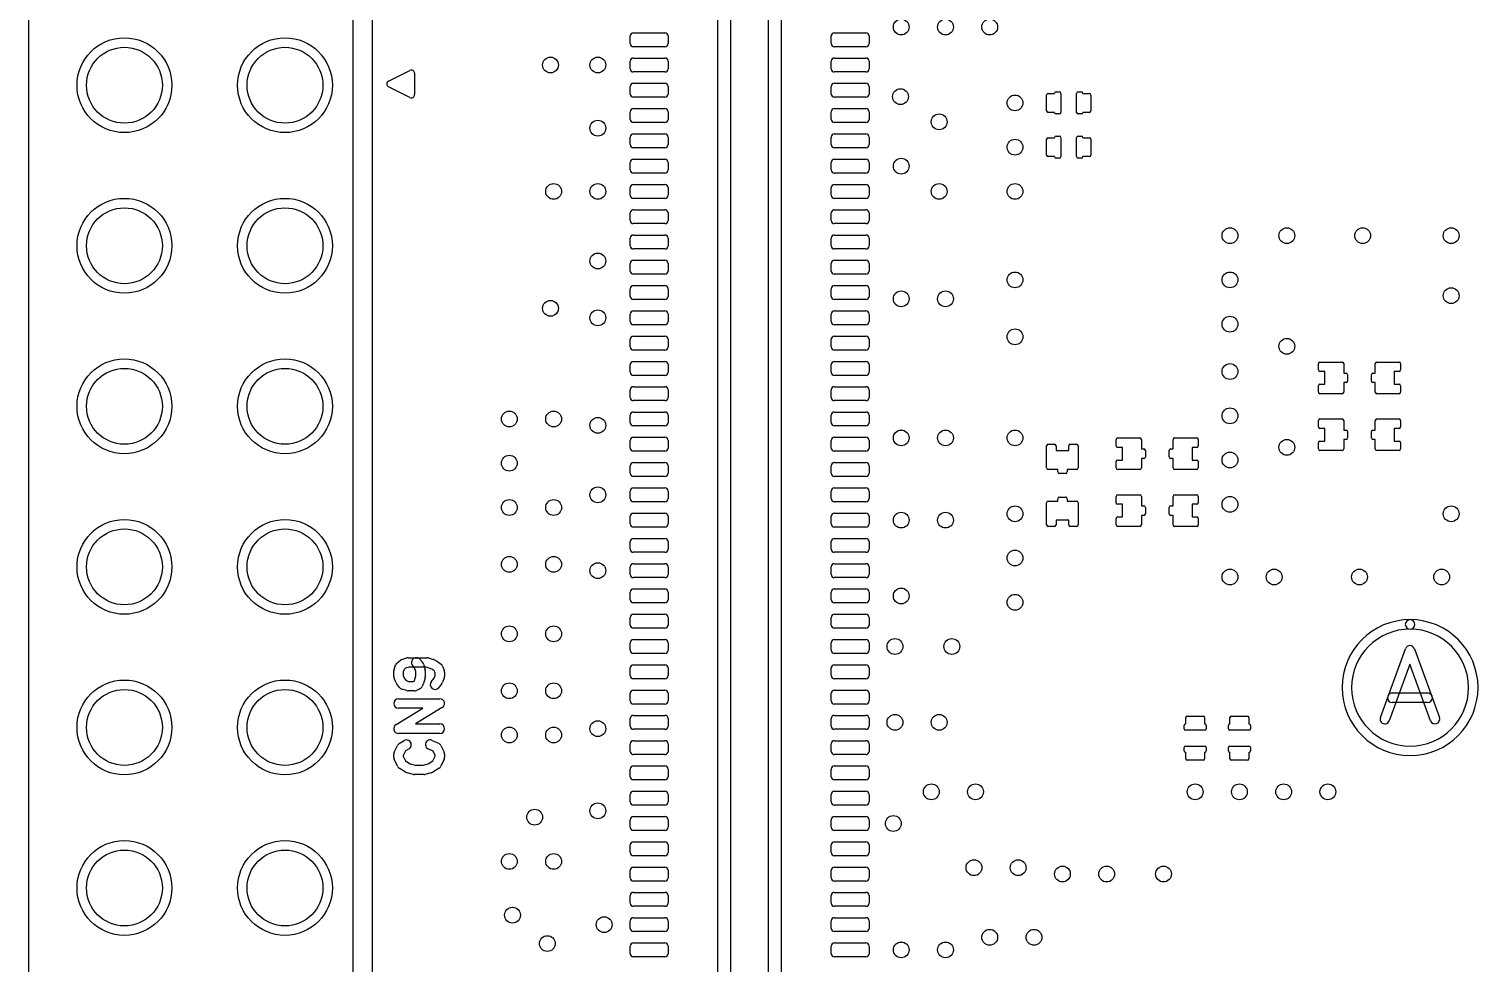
# Model space of a CAD drawing. Extents: x 0 to 45, y 0 to 50.
# Drawn here: x 0 to 22.93, y 14.09 to 28.87 of the extents above; entities that cross this region are included whole.
import ezdxf

# ---------------------------------------------------------------- set-up
doc = ezdxf.new("R2010")
doc.units = 0
for name, color, linetype in [('HOLE_1-6', 7, 'CONTINUOUS'), ('OUTLINE', 7, 'CONTINUOUS'), ('Resist-A', 7, 'CONTINUOUS'), ('Symbol-A', 7, 'CONTINUOUS')]:
    doc.layers.add(name, color=color, linetype=linetype)

msp = doc.modelspace()

# ---------------------------------------------------------------- linework, layer by layer
at = {"layer": 'HOLE_1-6'}
for centre, radius in [((13.8, 28.9), 0.125), ((14.5, 28.9), 0.125), ((15.2, 28.9), 0.125), ((1.51, 27.98), 0.6), ((4.05, 27.98), 0.6), ((8.25, 28.3), 0.125), ((9, 28.3), 0.125), ((13.7875, 27.8), 0.125), ((15.6, 27.7), 0.125), ((14.4, 27.4), 0.125), ((9, 27.3), 0.125), ((15.6, 27), 0.125), ((13.8, 26.7), 0.125), ((8.3, 26.3), 0.125), ((9, 26.3), 0.125), ((14.4, 26.3), 0.125), ((15.6, 26.3), 0.125), ((1.51, 25.44), 0.6), ((4.05, 25.44), 0.6), ((19, 25.6), 0.125), ((19.9, 25.6), 0.125), ((21.1, 25.6), 0.125), ((22.5, 25.6), 0.125), ((9, 25.2), 0.125), ((15.6, 24.9), 0.125), ((19, 24.9), 0.125), ((22.5, 24.65), 0.125), ((8.25, 24.45), 0.125), ((13.8, 24.6), 0.125), ((14.5, 24.6), 0.125), ((9, 24.3), 0.125), ((19, 24.2), 0.125), ((15.6, 24), 0.125), ((19.9, 23.85), 0.125), ((1.51, 22.9), 0.6), ((4.05, 22.9), 0.6), ((19, 23.45), 0.125), ((7.6, 22.7), 0.125), ((8.3, 22.7), 0.125), ((9, 22.6), 0.125), ((19, 22.75), 0.125), ((13.8, 22.4), 0.125), ((14.5, 22.4), 0.125), ((15.6, 22.4), 0.125), ((19.9, 22.25), 0.125), ((7.6, 22), 0.125), ((19, 22.05), 0.125), ((9, 21.5), 0.125), ((7.6, 21.3), 0.125), ((8.3, 21.3), 0.125), ((15.6, 21.2), 0.125), ((19, 21.35), 0.125), ((22.5, 21.2), 0.125), ((13.8, 21.1), 0.125), ((14.5, 21.1), 0.125), ((1.51, 20.36), 0.6), ((4.05, 20.36), 0.6), ((7.6, 20.4), 0.125), ((8.3, 20.4), 0.125), ((9, 20.3), 0.125), ((15.6, 20.5), 0.125), ((19, 20.2), 0.125), ((19.7, 20.2), 0.125), ((21.05, 20.2), 0.125), ((22.35, 20.2), 0.125), ((13.8, 19.9), 0.125), ((15.6, 19.8), 0.125), ((7.6, 19.3), 0.125), ((8.3, 19.3), 0.125), ((13.7, 19.1), 0.125), ((14.6, 19.1), 0.125), ((1.51, 17.82), 0.6), ((4.05, 17.82), 0.6), ((7.6, 18.4), 0.125), ((8.3, 18.4), 0.125), ((9, 17.8), 0.125), ((13.7, 17.9), 0.125), ((14.4, 17.9), 0.125), ((7.6, 17.7), 0.125), ((8.3, 17.7), 0.125), ((14.275, 16.8), 0.125), ((14.975, 16.8), 0.125), ((18.45, 16.8), 0.125), ((19.15, 16.8), 0.125), ((19.85, 16.8), 0.125), ((20.55, 16.8), 0.125), ((8, 16.4), 0.125), ((9, 16.5), 0.125), ((13.675, 16.3), 0.125), ((1.51, 15.28), 0.6), ((4.05, 15.28), 0.6), ((7.6, 15.7), 0.125), ((8.3, 15.7), 0.125), ((14.95, 15.6), 0.125), ((15.65, 15.6), 0.125), ((16.35, 15.5), 0.125), ((17.05, 15.5), 0.125), ((17.95, 15.5), 0.125), ((7.65, 14.85), 0.125), ((9.1, 14.7), 0.125), ((8.2, 14.4), 0.125), ((15.2, 14.5), 0.125), ((15.9, 14.5), 0.125), ((13.8, 14.3), 0.125), ((14.5, 14.3), 0.125)]:
    msp.add_circle(centre, radius, dxfattribs=at)
at = {"layer": 'OUTLINE'}
msp.add_line((0, 1), (0, 49), dxfattribs=at)
at = {"layer": 'Resist-A'}
for p, q in [((9.51, 28.64), (9.51, 28.76)), ((9.56, 28.81), (10.06, 28.81)), ((10.11, 28.76), (10.11, 28.64)), ((12.69, 28.64), (12.69, 28.76)), ((12.74, 28.81), (13.24, 28.81)), ((13.29, 28.76), (13.29, 28.64)), ((10.06, 28.59), (9.56, 28.59)), ((13.24, 28.59), (12.74, 28.59)), ((9.51, 28.24), (9.51, 28.36)), ((9.56, 28.41), (10.06, 28.41)), ((10.11, 28.36), (10.11, 28.24)), ((12.69, 28.24), (12.69, 28.36)), ((12.74, 28.41), (13.24, 28.41)), ((13.29, 28.36), (13.29, 28.24)), ((10.06, 28.19), (9.56, 28.19)), ((9.56, 28.01), (10.06, 28.01)), ((13.24, 28.19), (12.74, 28.19)), ((12.74, 28.01), (13.24, 28.01)), ((9.51, 27.84), (9.51, 27.96)), ((10.06, 27.79), (9.56, 27.79)), ((10.11, 27.96), (10.11, 27.84)), ((12.69, 27.84), (12.69, 27.96)), ((13.24, 27.79), (12.74, 27.79)), ((13.29, 27.96), (13.29, 27.84)), ((16.1, 27.575), (16.1, 27.825)), ((16.125, 27.85), (16.225, 27.85)), ((16.25, 27.875), (16.3, 27.875)), ((16.325, 27.85), (16.325, 27.55)), ((16.575, 27.55), (16.575, 27.85)), ((16.6, 27.875), (16.65, 27.875)), ((16.675, 27.85), (16.775, 27.85)), ((16.8, 27.825), (16.8, 27.575)), ((9.51, 27.44), (9.51, 27.56)), ((9.56, 27.61), (10.06, 27.61)), ((10.11, 27.56), (10.11, 27.44)), ((12.69, 27.44), (12.69, 27.56)), ((12.74, 27.61), (13.24, 27.61)), ((13.29, 27.56), (13.29, 27.44)), ((16.225, 27.55), (16.125, 27.55)), ((16.3, 27.525), (16.25, 27.525)), ((16.65, 27.525), (16.6, 27.525)), ((16.775, 27.55), (16.675, 27.55)), ((10.06, 27.39), (9.56, 27.39)), ((13.24, 27.39), (12.74, 27.39)), ((9.51, 27.04), (9.51, 27.16)), ((9.56, 27.21), (10.06, 27.21)), ((10.11, 27.16), (10.11, 27.04)), ((12.69, 27.04), (12.69, 27.16)), ((12.74, 27.21), (13.24, 27.21)), ((13.29, 27.16), (13.29, 27.04)), ((16.1, 26.875), (16.1, 27.125)), ((16.125, 27.15), (16.225, 27.15)), ((16.25, 27.175), (16.3, 27.175)), ((16.325, 27.15), (16.325, 26.85)), ((16.575, 26.85), (16.575, 27.15)), ((16.6, 27.175), (16.65, 27.175)), ((16.675, 27.15), (16.775, 27.15)), ((16.8, 27.125), (16.8, 26.875)), ((10.06, 26.99), (9.56, 26.99)), ((13.24, 26.99), (12.74, 26.99)), ((16.225, 26.85), (16.125, 26.85)), ((16.3, 26.825), (16.25, 26.825)), ((16.65, 26.825), (16.6, 26.825)), ((16.775, 26.85), (16.675, 26.85)), ((9.51, 26.64), (9.51, 26.76)), ((9.56, 26.81), (10.06, 26.81)), ((10.11, 26.76), (10.11, 26.64)), ((12.69, 26.64), (12.69, 26.76)), ((12.74, 26.81), (13.24, 26.81)), ((13.29, 26.76), (13.29, 26.64)), ((10.06, 26.59), (9.56, 26.59)), ((9.56, 26.41), (10.06, 26.41)), ((13.24, 26.59), (12.74, 26.59)), ((12.74, 26.41), (13.24, 26.41)), ((9.51, 26.24), (9.51, 26.36)), ((10.06, 26.19), (9.56, 26.19)), ((10.11, 26.36), (10.11, 26.24)), ((12.69, 26.24), (12.69, 26.36)), ((13.24, 26.19), (12.74, 26.19)), ((13.29, 26.36), (13.29, 26.24)), ((9.51, 25.84), (9.51, 25.96)), ((9.56, 26.01), (10.06, 26.01)), ((10.11, 25.96), (10.11, 25.84)), ((12.69, 25.84), (12.69, 25.96)), ((12.74, 26.01), (13.24, 26.01)), ((13.29, 25.96), (13.29, 25.84)), ((10.06, 25.79), (9.56, 25.79)), ((13.24, 25.79), (12.74, 25.79)), ((9.51, 25.44), (9.51, 25.56)), ((9.56, 25.61), (10.06, 25.61)), ((10.11, 25.56), (10.11, 25.44)), ((12.69, 25.44), (12.69, 25.56)), ((12.74, 25.61), (13.24, 25.61)), ((13.29, 25.56), (13.29, 25.44)), ((10.06, 25.39), (9.56, 25.39)), ((13.24, 25.39), (12.74, 25.39)), ((9.51, 25.04), (9.51, 25.16)), ((9.56, 25.21), (10.06, 25.21)), ((10.06, 24.99), (9.56, 24.99)), ((10.11, 25.16), (10.11, 25.04)), ((12.69, 25.04), (12.69, 25.16)), ((12.74, 25.21), (13.24, 25.21)), ((13.24, 24.99), (12.74, 24.99)), ((13.29, 25.16), (13.29, 25.04)), ((9.51, 24.64), (9.51, 24.76)), ((9.56, 24.81), (10.06, 24.81)), ((10.11, 24.76), (10.11, 24.64)), ((12.69, 24.64), (12.69, 24.76)), ((12.74, 24.81), (13.24, 24.81)), ((13.29, 24.76), (13.29, 24.64)), ((10.06, 24.59), (9.56, 24.59)), ((13.24, 24.59), (12.74, 24.59)), ((9.51, 24.24), (9.51, 24.36)), ((9.56, 24.41), (10.06, 24.41)), ((10.11, 24.36), (10.11, 24.24)), ((12.69, 24.24), (12.69, 24.36)), ((12.74, 24.41), (13.24, 24.41)), ((13.29, 24.36), (13.29, 24.24)), ((10.06, 24.19), (9.56, 24.19)), ((13.24, 24.19), (12.74, 24.19)), ((9.51, 23.84), (9.51, 23.96)), ((9.56, 24.01), (10.06, 24.01)), ((10.11, 23.96), (10.11, 23.84)), ((12.69, 23.84), (12.69, 23.96)), ((12.74, 24.01), (13.24, 24.01)), ((13.29, 23.96), (13.29, 23.84)), ((10.06, 23.79), (9.56, 23.79)), ((13.24, 23.79), (12.74, 23.79)), ((9.51, 23.44), (9.51, 23.56)), ((9.56, 23.61), (10.06, 23.61)), ((10.06, 23.39), (9.56, 23.39)), ((10.11, 23.56), (10.11, 23.44)), ((12.69, 23.44), (12.69, 23.56)), ((12.74, 23.61), (13.24, 23.61)), ((13.24, 23.39), (12.74, 23.39)), ((13.29, 23.56), (13.29, 23.44)), ((20.4, 23.475), (20.4, 23.575)), ((20.425, 23.6), (20.775, 23.6)), ((20.5, 23.45), (20.425, 23.45)), ((20.5, 23.25), (20.5, 23.45)), ((20.8, 23.575), (20.8, 23.425)), ((20.8, 23.425), (20.8375, 23.425)), ((20.8625, 23.4), (20.8625, 23.3)), ((21.2375, 23.3), (21.2375, 23.4)), ((21.2625, 23.425), (21.3, 23.425)), ((21.3, 23.425), (21.3, 23.575)), ((21.325, 23.6), (21.675, 23.6)), ((21.675, 23.45), (21.6, 23.45)), ((21.6, 23.45), (21.6, 23.25)), ((21.7, 23.575), (21.7, 23.475)), ((9.51, 23.04), (9.51, 23.16)), ((9.56, 23.21), (10.06, 23.21)), ((10.11, 23.16), (10.11, 23.04)), ((12.69, 23.04), (12.69, 23.16)), ((12.74, 23.21), (13.24, 23.21)), ((13.29, 23.16), (13.29, 23.04)), ((20.4, 23.125), (20.4, 23.225)), ((20.425, 23.25), (20.5, 23.25)), ((20.8375, 23.275), (20.8, 23.275)), ((20.8, 23.275), (20.8, 23.125)), ((21.3, 23.275), (21.2625, 23.275)), ((21.3, 23.125), (21.3, 23.275)), ((21.6, 23.25), (21.675, 23.25)), ((21.7, 23.225), (21.7, 23.125)), ((10.06, 22.99), (9.56, 22.99)), ((13.24, 22.99), (12.74, 22.99)), ((20.775, 23.1), (20.425, 23.1)), ((21.675, 23.1), (21.325, 23.1)), ((9.51, 22.64), (9.51, 22.76)), ((9.56, 22.81), (10.06, 22.81)), ((10.11, 22.76), (10.11, 22.64)), ((12.69, 22.64), (12.69, 22.76)), ((12.74, 22.81), (13.24, 22.81)), ((13.29, 22.76), (13.29, 22.64)), ((20.425, 22.7), (20.775, 22.7)), ((21.325, 22.7), (21.675, 22.7)), ((10.06, 22.59), (9.56, 22.59)), ((13.24, 22.59), (12.74, 22.59)), ((20.4, 22.575), (20.4, 22.675)), ((20.5, 22.55), (20.425, 22.55)), ((20.5, 22.35), (20.5, 22.55)), ((20.8, 22.675), (20.8, 22.525)), ((20.8, 22.525), (20.8375, 22.525)), ((20.8625, 22.5), (20.8625, 22.4)), ((21.2375, 22.4), (21.2375, 22.5)), ((21.2625, 22.525), (21.3, 22.525)), ((21.3, 22.525), (21.3, 22.675)), ((21.675, 22.55), (21.6, 22.55)), ((21.6, 22.55), (21.6, 22.35)), ((21.7, 22.675), (21.7, 22.575)), ((9.51, 22.24), (9.51, 22.36)), ((9.56, 22.41), (10.06, 22.41)), ((10.11, 22.36), (10.11, 22.24)), ((12.69, 22.24), (12.69, 22.36)), ((12.74, 22.41), (13.24, 22.41)), ((13.29, 22.36), (13.29, 22.24)), ((16.1, 21.925), (16.1, 22.275)), ((16.125, 22.3), (16.225, 22.3)), ((16.25, 22.275), (16.25, 22.2)), ((16.45, 22.2), (16.45, 22.275)), ((16.475, 22.3), (16.575, 22.3)), ((16.6, 22.275), (16.6, 21.925)), ((17.2, 22.275), (17.2, 22.375)), ((17.225, 22.4), (17.575, 22.4)), ((17.3, 22.25), (17.225, 22.25)), ((17.3, 22.05), (17.3, 22.25)), ((17.6, 22.375), (17.6, 22.225)), ((18.1, 22.225), (18.1, 22.375)), ((18.125, 22.4), (18.475, 22.4)), ((18.475, 22.25), (18.4, 22.25)), ((18.4, 22.25), (18.4, 22.05)), ((18.5, 22.375), (18.5, 22.275)), ((20.4, 22.225), (20.4, 22.325)), ((20.425, 22.35), (20.5, 22.35)), ((20.8375, 22.375), (20.8, 22.375)), ((20.8, 22.375), (20.8, 22.225)), ((21.3, 22.375), (21.2625, 22.375)), ((21.3, 22.225), (21.3, 22.375)), ((21.6, 22.35), (21.675, 22.35)), ((21.7, 22.325), (21.7, 22.225)), ((10.06, 22.19), (9.56, 22.19)), ((9.56, 22.01), (10.06, 22.01)), ((13.24, 22.19), (12.74, 22.19)), ((12.74, 22.01), (13.24, 22.01)), ((16.25, 22.2), (16.45, 22.2)), ((17.2, 21.925), (17.2, 22.025)), ((17.225, 22.05), (17.3, 22.05)), ((17.6, 22.225), (17.6375, 22.225)), ((17.6375, 22.075), (17.6, 22.075)), ((17.6, 22.075), (17.6, 21.925)), ((17.6625, 22.2), (17.6625, 22.1)), ((18.0375, 22.1), (18.0375, 22.2)), ((18.0625, 22.225), (18.1, 22.225)), ((18.1, 22.075), (18.0625, 22.075)), ((18.1, 21.925), (18.1, 22.075)), ((18.4, 22.05), (18.475, 22.05)), ((18.5, 22.025), (18.5, 21.925)), ((20.775, 22.2), (20.425, 22.2)), ((21.675, 22.2), (21.325, 22.2)), ((9.51, 21.84), (9.51, 21.96)), ((10.06, 21.79), (9.56, 21.79)), ((10.11, 21.96), (10.11, 21.84)), ((12.69, 21.84), (12.69, 21.96)), ((13.24, 21.79), (12.74, 21.79)), ((13.29, 21.96), (13.29, 21.84)), ((16.275, 21.9), (16.125, 21.9)), ((16.275, 21.8625), (16.275, 21.9)), ((16.4, 21.8375), (16.3, 21.8375)), ((16.575, 21.9), (16.425, 21.9)), ((16.425, 21.9), (16.425, 21.8625)), ((17.575, 21.9), (17.225, 21.9)), ((18.475, 21.9), (18.125, 21.9)), ((9.51, 21.44), (9.51, 21.56)), ((9.56, 21.61), (10.06, 21.61)), ((10.11, 21.56), (10.11, 21.44)), ((12.69, 21.44), (12.69, 21.56)), ((12.74, 21.61), (13.24, 21.61)), ((13.29, 21.56), (13.29, 21.44)), ((10.06, 21.39), (9.56, 21.39)), ((13.24, 21.39), (12.74, 21.39)), ((16.1, 21.025), (16.1, 21.375)), ((16.125, 21.4), (16.275, 21.4)), ((16.275, 21.4), (16.275, 21.4375)), ((16.3, 21.4625), (16.4, 21.4625)), ((16.425, 21.4375), (16.425, 21.4)), ((16.425, 21.4), (16.575, 21.4)), ((16.6, 21.375), (16.6, 21.025)), ((17.2, 21.375), (17.2, 21.475)), ((17.225, 21.5), (17.575, 21.5)), ((17.3, 21.35), (17.225, 21.35)), ((17.3, 21.15), (17.3, 21.35)), ((17.6, 21.475), (17.6, 21.325)), ((17.6, 21.325), (17.6375, 21.325)), ((18.0625, 21.325), (18.1, 21.325)), ((18.1, 21.325), (18.1, 21.475)), ((18.125, 21.5), (18.475, 21.5)), ((18.475, 21.35), (18.4, 21.35)), ((18.4, 21.35), (18.4, 21.15)), ((18.5, 21.475), (18.5, 21.375)), ((9.51, 21.04), (9.51, 21.16)), ((9.56, 21.21), (10.06, 21.21)), ((10.11, 21.16), (10.11, 21.04)), ((12.69, 21.04), (12.69, 21.16)), ((12.74, 21.21), (13.24, 21.21)), ((13.29, 21.16), (13.29, 21.04)), ((16.45, 21.1), (16.25, 21.1)), ((16.25, 21.1), (16.25, 21.025)), ((16.45, 21.025), (16.45, 21.1)), ((17.2, 21.025), (17.2, 21.125)), ((17.225, 21.15), (17.3, 21.15)), ((17.6375, 21.175), (17.6, 21.175)), ((17.6, 21.175), (17.6, 21.025)), ((17.6625, 21.3), (17.6625, 21.2)), ((18.0375, 21.2), (18.0375, 21.3)), ((18.1, 21.175), (18.0625, 21.175)), ((18.1, 21.025), (18.1, 21.175)), ((18.4, 21.15), (18.475, 21.15)), ((18.5, 21.125), (18.5, 21.025)), ((10.06, 20.99), (9.56, 20.99)), ((13.24, 20.99), (12.74, 20.99)), ((16.225, 21), (16.125, 21)), ((16.575, 21), (16.475, 21)), ((17.575, 21), (17.225, 21)), ((18.475, 21), (18.125, 21)), ((9.51, 20.64), (9.51, 20.76)), ((9.56, 20.81), (10.06, 20.81)), ((10.11, 20.76), (10.11, 20.64)), ((12.69, 20.64), (12.69, 20.76)), ((12.74, 20.81), (13.24, 20.81)), ((13.29, 20.76), (13.29, 20.64)), ((10.06, 20.59), (9.56, 20.59)), ((9.56, 20.41), (10.06, 20.41)), ((13.24, 20.59), (12.74, 20.59)), ((12.74, 20.41), (13.24, 20.41)), ((9.51, 20.24), (9.51, 20.36)), ((10.06, 20.19), (9.56, 20.19)), ((10.11, 20.36), (10.11, 20.24)), ((12.69, 20.24), (12.69, 20.36)), ((13.24, 20.19), (12.74, 20.19)), ((13.29, 20.36), (13.29, 20.24)), ((9.51, 19.84), (9.51, 19.96)), ((9.56, 20.01), (10.06, 20.01)), ((10.11, 19.96), (10.11, 19.84)), ((12.69, 19.84), (12.69, 19.96)), ((12.74, 20.01), (13.24, 20.01)), ((13.29, 19.96), (13.29, 19.84)), ((10.06, 19.79), (9.56, 19.79)), ((13.24, 19.79), (12.74, 19.79)), ((9.51, 19.44), (9.51, 19.56)), ((9.56, 19.61), (10.06, 19.61)), ((10.11, 19.56), (10.11, 19.44)), ((12.69, 19.44), (12.69, 19.56)), ((12.74, 19.61), (13.24, 19.61)), ((13.29, 19.56), (13.29, 19.44)), ((10.06, 19.39), (9.56, 19.39)), ((13.24, 19.39), (12.74, 19.39)), ((9.51, 19.04), (9.51, 19.16)), ((9.56, 19.21), (10.06, 19.21)), ((10.11, 19.16), (10.11, 19.04)), ((12.69, 19.04), (12.69, 19.16)), ((12.74, 19.21), (13.24, 19.21)), ((13.29, 19.16), (13.29, 19.04)), ((10.06, 18.99), (9.56, 18.99)), ((9.56, 18.81), (10.06, 18.81)), ((13.24, 18.99), (12.74, 18.99)), ((12.74, 18.81), (13.24, 18.81)), ((9.51, 18.64), (9.51, 18.76)), ((10.06, 18.59), (9.56, 18.59)), ((10.11, 18.76), (10.11, 18.64)), ((12.69, 18.64), (12.69, 18.76)), ((13.24, 18.59), (12.74, 18.59)), ((13.29, 18.76), (13.29, 18.64)), ((9.51, 18.24), (9.51, 18.36)), ((9.56, 18.41), (10.06, 18.41)), ((10.11, 18.36), (10.11, 18.24)), ((12.69, 18.24), (12.69, 18.36)), ((12.74, 18.41), (13.24, 18.41)), ((13.29, 18.36), (13.29, 18.24)), ((10.06, 18.19), (9.56, 18.19)), ((13.24, 18.19), (12.74, 18.19)), ((9.51, 17.84), (9.51, 17.96)), ((9.56, 18.01), (10.06, 18.01)), ((10.11, 17.96), (10.11, 17.84)), ((12.69, 17.84), (12.69, 17.96)), ((12.74, 18.01), (13.24, 18.01)), ((13.29, 17.96), (13.29, 17.84)), ((18.3, 17.875), (18.3, 17.975)), ((18.325, 18), (18.575, 18)), ((18.6, 17.975), (18.6, 17.875)), ((19, 17.875), (19, 17.975)), ((19.025, 18), (19.275, 18)), ((19.3, 17.975), (19.3, 17.875)), ((10.06, 17.79), (9.56, 17.79)), ((13.24, 17.79), (12.74, 17.79)), ((18.275, 17.8), (18.275, 17.85)), ((18.6, 17.775), (18.3, 17.775)), ((18.625, 17.85), (18.625, 17.8)), ((18.975, 17.8), (18.975, 17.85)), ((19.3, 17.775), (19, 17.775)), ((19.325, 17.85), (19.325, 17.8)), ((9.51, 17.44), (9.51, 17.56)), ((9.56, 17.61), (10.06, 17.61)), ((10.11, 17.56), (10.11, 17.44)), ((12.69, 17.44), (12.69, 17.56)), ((12.74, 17.61), (13.24, 17.61)), ((13.29, 17.56), (13.29, 17.44)), ((18.275, 17.45), (18.275, 17.5)), ((18.3, 17.525), (18.6, 17.525)), ((18.3, 17.325), (18.3, 17.425)), ((18.6, 17.425), (18.6, 17.325)), ((18.625, 17.5), (18.625, 17.45)), ((18.975, 17.45), (18.975, 17.5)), ((19, 17.525), (19.3, 17.525)), ((19, 17.325), (19, 17.425)), ((19.3, 17.425), (19.3, 17.325)), ((19.325, 17.5), (19.325, 17.45)), ((10.06, 17.39), (9.56, 17.39)), ((9.56, 17.21), (10.06, 17.21)), ((13.24, 17.39), (12.74, 17.39)), ((12.74, 17.21), (13.24, 17.21)), ((18.575, 17.3), (18.325, 17.3)), ((19.275, 17.3), (19.025, 17.3)), ((9.51, 17.04), (9.51, 17.16)), ((10.06, 16.99), (9.56, 16.99)), ((10.11, 17.16), (10.11, 17.04)), ((12.69, 17.04), (12.69, 17.16)), ((13.24, 16.99), (12.74, 16.99)), ((13.29, 17.16), (13.29, 17.04)), ((9.51, 16.64), (9.51, 16.76)), ((9.56, 16.81), (10.06, 16.81)), ((10.11, 16.76), (10.11, 16.64)), ((12.69, 16.64), (12.69, 16.76)), ((12.74, 16.81), (13.24, 16.81)), ((13.29, 16.76), (13.29, 16.64)), ((10.06, 16.59), (9.56, 16.59)), ((13.24, 16.59), (12.74, 16.59)), ((9.51, 16.24), (9.51, 16.36)), ((9.56, 16.41), (10.06, 16.41)), ((10.11, 16.36), (10.11, 16.24)), ((12.69, 16.24), (12.69, 16.36)), ((12.74, 16.41), (13.24, 16.41)), ((13.29, 16.36), (13.29, 16.24)), ((10.06, 16.19), (9.56, 16.19)), ((13.24, 16.19), (12.74, 16.19)), ((9.51, 15.84), (9.51, 15.96)), ((9.56, 16.01), (10.06, 16.01)), ((10.11, 15.96), (10.11, 15.84)), ((12.69, 15.84), (12.69, 15.96)), ((12.74, 16.01), (13.24, 16.01)), ((13.29, 15.96), (13.29, 15.84)), ((10.06, 15.79), (9.56, 15.79)), ((9.56, 15.61), (10.06, 15.61)), ((13.24, 15.79), (12.74, 15.79)), ((12.74, 15.61), (13.24, 15.61)), ((9.51, 15.44), (9.51, 15.56)), ((10.06, 15.39), (9.56, 15.39)), ((10.11, 15.56), (10.11, 15.44)), ((12.69, 15.44), (12.69, 15.56)), ((13.24, 15.39), (12.74, 15.39)), ((13.29, 15.56), (13.29, 15.44)), ((9.51, 15.04), (9.51, 15.16)), ((9.56, 15.21), (10.06, 15.21)), ((10.11, 15.16), (10.11, 15.04)), ((12.69, 15.04), (12.69, 15.16)), ((12.74, 15.21), (13.24, 15.21)), ((13.29, 15.16), (13.29, 15.04)), ((10.06, 14.99), (9.56, 14.99)), ((13.24, 14.99), (12.74, 14.99)), ((9.51, 14.64), (9.51, 14.76)), ((9.56, 14.81), (10.06, 14.81)), ((10.11, 14.76), (10.11, 14.64)), ((12.69, 14.64), (12.69, 14.76)), ((12.74, 14.81), (13.24, 14.81)), ((13.29, 14.76), (13.29, 14.64)), ((10.06, 14.59), (9.56, 14.59)), ((13.24, 14.59), (12.74, 14.59)), ((9.51, 14.24), (9.51, 14.36)), ((9.56, 14.41), (10.06, 14.41)), ((10.11, 14.36), (10.11, 14.24)), ((12.69, 14.24), (12.69, 14.36)), ((12.74, 14.41), (13.24, 14.41)), ((13.29, 14.36), (13.29, 14.24)), ((10.06, 14.19), (9.56, 14.19)), ((13.24, 14.19), (12.74, 14.19))]:
    msp.add_line(p, q, dxfattribs=at)
for centre in [(1.51, 27.98), (4.05, 27.98), (1.51, 25.44), (4.05, 25.44), (1.51, 22.9), (4.05, 22.9), (1.51, 20.36), (4.05, 20.36), (1.51, 17.82), (4.05, 17.82), (1.51, 15.28), (4.05, 15.28)]:
    msp.add_circle(centre, 0.75, dxfattribs=at)
for centre, radius, start, end in [((9.56, 28.76), 0.05, 90, 180), ((10.06, 28.76), 0.05, 0, 90), ((12.74, 28.76), 0.05, 90, 180), ((13.24, 28.76), 0.05, 0, 90), ((9.56, 28.64), 0.05, 180, -90), ((10.06, 28.64), 0.05, -90, 0), ((12.74, 28.64), 0.05, 180, -90), ((13.24, 28.64), 0.05, -90, 0), ((9.56, 28.36), 0.05, 90, 180), ((9.56, 28.24), 0.05, 180, -90), ((10.06, 28.36), 0.05, 0, 90), ((10.06, 28.24), 0.05, -90, 0), ((12.74, 28.36), 0.05, 90, 180), ((12.74, 28.24), 0.05, 180, -90), ((13.24, 28.36), 0.05, 0, 90), ((13.24, 28.24), 0.05, -90, 0), ((9.56, 27.96), 0.05, 90, 180), ((10.06, 27.96), 0.05, 0, 90), ((12.74, 27.96), 0.05, 90, 180), ((13.24, 27.96), 0.05, 0, 90), ((9.56, 27.84), 0.05, 180, -90), ((10.06, 27.84), 0.05, -90, 0), ((12.74, 27.84), 0.05, 180, -90), ((13.24, 27.84), 0.05, -90, 0), ((16.125, 27.825), 0.025, 90, 180), ((16.25, 27.85), 0.025, 90, 180), ((16.3, 27.85), 0.025, 0, 90), ((16.6, 27.85), 0.025, 90, 180), ((16.65, 27.85), 0.025, 0, 90), ((16.775, 27.825), 0.025, 0, 90), ((9.56, 27.56), 0.05, 90, 180), ((10.06, 27.56), 0.05, 0, 90), ((12.74, 27.56), 0.05, 90, 180), ((13.24, 27.56), 0.05, 0, 90), ((16.125, 27.575), 0.025, 180, -90), ((16.25, 27.55), 0.025, 180, -90), ((16.3, 27.55), 0.025, -90, 0), ((16.6, 27.55), 0.025, 180, -90), ((16.65, 27.55), 0.025, -90, 0), ((16.775, 27.575), 0.025, -90, 0), ((9.56, 27.44), 0.05, 180, -90), ((10.06, 27.44), 0.05, -90, 0), ((12.74, 27.44), 0.05, 180, -90), ((13.24, 27.44), 0.05, -90, 0), ((9.56, 27.16), 0.05, 90, 180), ((10.06, 27.16), 0.05, 0, 90), ((12.74, 27.16), 0.05, 90, 180), ((13.24, 27.16), 0.05, 0, 90), ((16.125, 27.125), 0.025, 90, 180), ((16.25, 27.15), 0.025, 90, 180), ((16.3, 27.15), 0.025, 0, 90), ((16.6, 27.15), 0.025, 90, 180), ((16.65, 27.15), 0.025, 0, 90), ((16.775, 27.125), 0.025, 0, 90), ((9.56, 27.04), 0.05, 180, -90), ((10.06, 27.04), 0.05, -90, 0), ((12.74, 27.04), 0.05, 180, -90), ((13.24, 27.04), 0.05, -90, 0), ((16.125, 26.875), 0.025, 180, -90), ((16.25, 26.85), 0.025, 180, -90), ((16.3, 26.85), 0.025, -90, 0), ((16.6, 26.85), 0.025, 180, -90), ((16.65, 26.85), 0.025, -90, 0), ((16.775, 26.875), 0.025, -90, 0), ((9.56, 26.76), 0.05, 90, 180), ((9.56, 26.64), 0.05, 180, -90), ((10.06, 26.76), 0.05, 0, 90), ((10.06, 26.64), 0.05, -90, 0), ((12.74, 26.76), 0.05, 90, 180), ((12.74, 26.64), 0.05, 180, -90), ((13.24, 26.76), 0.05, 0, 90), ((13.24, 26.64), 0.05, -90, 0), ((9.56, 26.36), 0.05, 90, 180), ((10.06, 26.36), 0.05, 0, 90), ((12.74, 26.36), 0.05, 90, 180), ((13.24, 26.36), 0.05, 0, 90), ((9.56, 26.24), 0.05, 180, -90), ((10.06, 26.24), 0.05, -90, 0), ((12.74, 26.24), 0.05, 180, -90), ((13.24, 26.24), 0.05, -90, 0), ((9.56, 25.96), 0.05, 90, 180), ((10.06, 25.96), 0.05, 0, 90), ((12.74, 25.96), 0.05, 90, 180), ((13.24, 25.96), 0.05, 0, 90), ((9.56, 25.84), 0.05, 180, -90), ((10.06, 25.84), 0.05, -90, 0), ((12.74, 25.84), 0.05, 180, -90), ((13.24, 25.84), 0.05, -90, 0), ((9.56, 25.56), 0.05, 90, 180), ((10.06, 25.56), 0.05, 0, 90), ((12.74, 25.56), 0.05, 90, 180), ((13.24, 25.56), 0.05, 0, 90), ((9.56, 25.44), 0.05, 180, -90), ((10.06, 25.44), 0.05, -90, 0), ((12.74, 25.44), 0.05, 180, -90), ((13.24, 25.44), 0.05, -90, 0), ((9.56, 25.16), 0.05, 90, 180), ((9.56, 25.04), 0.05, 180, -90), ((10.06, 25.16), 0.05, 0, 90), ((10.06, 25.04), 0.05, -90, 0), ((12.74, 25.16), 0.05, 90, 180), ((12.74, 25.04), 0.05, 180, -90), ((13.24, 25.16), 0.05, 0, 90), ((13.24, 25.04), 0.05, -90, 0), ((9.56, 24.76), 0.05, 90, 180), ((10.06, 24.76), 0.05, 0, 90), ((12.74, 24.76), 0.05, 90, 180), ((13.24, 24.76), 0.05, 0, 90), ((9.56, 24.64), 0.05, 180, -90), ((10.06, 24.64), 0.05, -90, 0), ((12.74, 24.64), 0.05, 180, -90), ((13.24, 24.64), 0.05, -90, 0), ((9.56, 24.36), 0.05, 90, 180), ((10.06, 24.36), 0.05, 0, 90), ((12.74, 24.36), 0.05, 90, 180), ((13.24, 24.36), 0.05, 0, 90), ((9.56, 24.24), 0.05, 180, -90), ((10.06, 24.24), 0.05, -90, 0), ((12.74, 24.24), 0.05, 180, -90), ((13.24, 24.24), 0.05, -90, 0), ((9.56, 23.96), 0.05, 90, 180), ((10.06, 23.96), 0.05, 0, 90), ((12.74, 23.96), 0.05, 90, 180), ((13.24, 23.96), 0.05, 0, 90), ((9.56, 23.84), 0.05, 180, -90), ((10.06, 23.84), 0.05, -90, 0), ((12.74, 23.84), 0.05, 180, -90), ((13.24, 23.84), 0.05, -90, 0), ((9.56, 23.56), 0.05, 90, 180), ((9.56, 23.44), 0.05, 180, -90), ((10.06, 23.56), 0.05, 0, 90), ((10.06, 23.44), 0.05, -90, 0), ((12.74, 23.56), 0.05, 90, 180), ((12.74, 23.44), 0.05, 180, -90), ((13.24, 23.56), 0.05, 0, 90), ((13.24, 23.44), 0.05, -90, 0), ((20.425, 23.575), 0.025, 90, 180), ((20.425, 23.475), 0.025, 180, -90), ((20.775, 23.575), 0.025, 0, 90), ((20.8375, 23.4), 0.025, 0, 90), ((21.2625, 23.4), 0.025, 90, 180), ((21.325, 23.575), 0.025, 90, 180), ((21.675, 23.575), 0.025, 0, 90), ((21.675, 23.475), 0.025, -90, 0), ((9.56, 23.16), 0.05, 90, 180), ((10.06, 23.16), 0.05, 0, 90), ((12.74, 23.16), 0.05, 90, 180), ((13.24, 23.16), 0.05, 0, 90), ((20.425, 23.225), 0.025, 90, 180), ((20.8375, 23.3), 0.025, -90, 0), ((21.2625, 23.3), 0.025, 180, -90), ((21.675, 23.225), 0.025, 0, 90), ((9.56, 23.04), 0.05, 180, -90), ((10.06, 23.04), 0.05, -90, 0), ((12.74, 23.04), 0.05, 180, -90), ((13.24, 23.04), 0.05, -90, 0), ((20.425, 23.125), 0.025, 180, -90), ((20.775, 23.125), 0.025, -90, 0), ((21.325, 23.125), 0.025, 180, -90), ((21.675, 23.125), 0.025, -90, 0), ((9.56, 22.76), 0.05, 90, 180), ((10.06, 22.76), 0.05, 0, 90), ((12.74, 22.76), 0.05, 90, 180), ((13.24, 22.76), 0.05, 0, 90), ((20.425, 22.675), 0.025, 90, 180), ((20.775, 22.675), 0.025, 0, 90), ((21.325, 22.675), 0.025, 90, 180), ((21.675, 22.675), 0.025, 0, 90), ((9.56, 22.64), 0.05, 180, -90), ((10.06, 22.64), 0.05, -90, 0), ((12.74, 22.64), 0.05, 180, -90), ((13.24, 22.64), 0.05, -90, 0), ((20.425, 22.575), 0.025, 180, -90), ((20.8375, 22.5), 0.025, 0, 90), ((21.2625, 22.5), 0.025, 90, 180), ((21.675, 22.575), 0.025, -90, 0), ((9.56, 22.36), 0.05, 90, 180), ((9.56, 22.24), 0.05, 180, -90), ((10.06, 22.36), 0.05, 0, 90), ((10.06, 22.24), 0.05, -90, 0), ((12.74, 22.36), 0.05, 90, 180), ((12.74, 22.24), 0.05, 180, -90), ((13.24, 22.36), 0.05, 0, 90), ((13.24, 22.24), 0.05, -90, 0), ((16.125, 22.275), 0.025, 90, 180), ((16.225, 22.275), 0.025, 0, 90), ((16.475, 22.275), 0.025, 90, 180), ((16.575, 22.275), 0.025, 0, 90), ((17.225, 22.375), 0.025, 90, 180), ((17.225, 22.275), 0.025, 180, -90), ((17.575, 22.375), 0.025, 0, 90), ((18.125, 22.375), 0.025, 90, 180), ((18.475, 22.375), 0.025, 0, 90), ((18.475, 22.275), 0.025, -90, 0), ((20.425, 22.325), 0.025, 90, 180), ((20.8375, 22.4), 0.025, -90, 0), ((21.2625, 22.4), 0.025, 180, -90), ((21.675, 22.325), 0.025, 0, 90), ((9.56, 21.96), 0.05, 90, 180), ((10.06, 21.96), 0.05, 0, 90), ((12.74, 21.96), 0.05, 90, 180), ((13.24, 21.96), 0.05, 0, 90), ((17.225, 22.025), 0.025, 90, 180), ((17.6375, 22.2), 0.025, 0, 90), ((17.6375, 22.1), 0.025, -90, 0), ((18.0625, 22.2), 0.025, 90, 180), ((18.0625, 22.1), 0.025, 180, -90), ((18.475, 22.025), 0.025, 0, 90), ((20.425, 22.225), 0.025, 180, -90), ((20.775, 22.225), 0.025, -90, 0), ((21.325, 22.225), 0.025, 180, -90), ((21.675, 22.225), 0.025, -90, 0), ((9.56, 21.84), 0.05, 180, -90), ((10.06, 21.84), 0.05, -90, 0), ((12.74, 21.84), 0.05, 180, -90), ((13.24, 21.84), 0.05, -90, 0), ((16.125, 21.925), 0.025, 180, -90), ((16.3, 21.8625), 0.025, 180, -90), ((16.4, 21.8625), 0.025, -90, 0), ((16.575, 21.925), 0.025, -90, 0), ((17.225, 21.925), 0.025, 180, -90), ((17.575, 21.925), 0.025, -90, 0), ((18.125, 21.925), 0.025, 180, -90), ((18.475, 21.925), 0.025, -90, 0), ((9.56, 21.56), 0.05, 90, 180), ((10.06, 21.56), 0.05, 0, 90), ((12.74, 21.56), 0.05, 90, 180), ((13.24, 21.56), 0.05, 0, 90), ((9.56, 21.44), 0.05, 180, -90), ((10.06, 21.44), 0.05, -90, 0), ((12.74, 21.44), 0.05, 180, -90), ((13.24, 21.44), 0.05, -90, 0), ((16.125, 21.375), 0.025, 90, 180), ((16.3, 21.4375), 0.025, 90, 180), ((16.4, 21.4375), 0.025, 0, 90), ((16.575, 21.375), 0.025, 0, 90), ((17.225, 21.475), 0.025, 90, 180), ((17.225, 21.375), 0.025, 180, -90), ((17.575, 21.475), 0.025, 0, 90), ((17.6375, 21.3), 0.025, 0, 90), ((18.0625, 21.3), 0.025, 90, 180), ((18.125, 21.475), 0.025, 90, 180), ((18.475, 21.475), 0.025, 0, 90), ((18.475, 21.375), 0.025, -90, 0), ((9.56, 21.16), 0.05, 90, 180), ((10.06, 21.16), 0.05, 0, 90), ((12.74, 21.16), 0.05, 90, 180), ((13.24, 21.16), 0.05, 0, 90), ((17.225, 21.125), 0.025, 90, 180), ((17.6375, 21.2), 0.025, -90, 0), ((18.0625, 21.2), 0.025, 180, -90), ((18.475, 21.125), 0.025, 0, 90), ((9.56, 21.04), 0.05, 180, -90), ((10.06, 21.04), 0.05, -90, 0), ((12.74, 21.04), 0.05, 180, -90), ((13.24, 21.04), 0.05, -90, 0), ((16.125, 21.025), 0.025, 180, -90), ((16.225, 21.025), 0.025, -90, 0), ((16.475, 21.025), 0.025, 180, -90), ((16.575, 21.025), 0.025, -90, 0), ((17.225, 21.025), 0.025, 180, -90), ((17.575, 21.025), 0.025, -90, 0), ((18.125, 21.025), 0.025, 180, -90), ((18.475, 21.025), 0.025, -90, 0), ((9.56, 20.76), 0.05, 90, 180), ((9.56, 20.64), 0.05, 180, -90), ((10.06, 20.76), 0.05, 0, 90), ((10.06, 20.64), 0.05, -90, 0), ((12.74, 20.76), 0.05, 90, 180), ((12.74, 20.64), 0.05, 180, -90), ((13.24, 20.76), 0.05, 0, 90), ((13.24, 20.64), 0.05, -90, 0), ((9.56, 20.36), 0.05, 90, 180), ((10.06, 20.36), 0.05, 0, 90), ((12.74, 20.36), 0.05, 90, 180), ((13.24, 20.36), 0.05, 0, 90), ((9.56, 20.24), 0.05, 180, -90), ((10.06, 20.24), 0.05, -90, 0), ((12.74, 20.24), 0.05, 180, -90), ((13.24, 20.24), 0.05, -90, 0), ((9.56, 19.96), 0.05, 90, 180), ((10.06, 19.96), 0.05, 0, 90), ((12.74, 19.96), 0.05, 90, 180), ((13.24, 19.96), 0.05, 0, 90), ((9.56, 19.84), 0.05, 180, -90), ((10.06, 19.84), 0.05, -90, 0), ((12.74, 19.84), 0.05, 180, -90), ((13.24, 19.84), 0.05, -90, 0), ((9.56, 19.56), 0.05, 90, 180), ((10.06, 19.56), 0.05, 0, 90), ((12.74, 19.56), 0.05, 90, 180), ((13.24, 19.56), 0.05, 0, 90), ((9.56, 19.44), 0.05, 180, -90), ((10.06, 19.44), 0.05, -90, 0), ((12.74, 19.44), 0.05, 180, -90), ((13.24, 19.44), 0.05, -90, 0), ((9.56, 19.16), 0.05, 90, 180), ((9.56, 19.04), 0.05, 180, -90), ((10.06, 19.16), 0.05, 0, 90), ((10.06, 19.04), 0.05, -90, 0), ((12.74, 19.16), 0.05, 90, 180), ((12.74, 19.04), 0.05, 180, -90), ((13.24, 19.16), 0.05, 0, 90), ((13.24, 19.04), 0.05, -90, 0), ((9.56, 18.76), 0.05, 90, 180), ((10.06, 18.76), 0.05, 0, 90), ((12.74, 18.76), 0.05, 90, 180), ((13.24, 18.76), 0.05, 0, 90), ((9.56, 18.64), 0.05, 180, -90), ((10.06, 18.64), 0.05, -90, 0), ((12.74, 18.64), 0.05, 180, -90), ((13.24, 18.64), 0.05, -90, 0), ((9.56, 18.36), 0.05, 90, 180), ((10.06, 18.36), 0.05, 0, 90), ((12.74, 18.36), 0.05, 90, 180), ((13.24, 18.36), 0.05, 0, 90), ((9.56, 18.24), 0.05, 180, -90), ((10.06, 18.24), 0.05, -90, 0), ((12.74, 18.24), 0.05, 180, -90), ((13.24, 18.24), 0.05, -90, 0), ((9.56, 17.96), 0.05, 90, 180), ((10.06, 17.96), 0.05, 0, 90), ((12.74, 17.96), 0.05, 90, 180), ((13.24, 17.96), 0.05, 0, 90), ((18.325, 17.975), 0.025, 90, 180), ((18.575, 17.975), 0.025, 0, 90), ((19.025, 17.975), 0.025, 90, 180), ((19.275, 17.975), 0.025, 0, 90), ((9.56, 17.84), 0.05, 180, -90), ((10.06, 17.84), 0.05, -90, 0), ((12.74, 17.84), 0.05, 180, -90), ((13.24, 17.84), 0.05, -90, 0), ((18.3, 17.85), 0.025, 90, 180), ((18.3, 17.8), 0.025, 180, -90), ((18.6, 17.85), 0.025, 0, 90), ((18.6, 17.8), 0.025, -90, 0), ((19, 17.85), 0.025, 90, 180), ((19, 17.8), 0.025, 180, -90), ((19.3, 17.85), 0.025, 0, 90), ((19.3, 17.8), 0.025, -90, 0), ((9.56, 17.56), 0.05, 90, 180), ((9.56, 17.44), 0.05, 180, -90), ((10.06, 17.56), 0.05, 0, 90), ((10.06, 17.44), 0.05, -90, 0), ((12.74, 17.56), 0.05, 90, 180), ((12.74, 17.44), 0.05, 180, -90), ((13.24, 17.56), 0.05, 0, 90), ((13.24, 17.44), 0.05, -90, 0), ((18.3, 17.5), 0.025, 90, 180), ((18.3, 17.45), 0.025, 180, -90), ((18.6, 17.5), 0.025, 0, 90), ((18.6, 17.45), 0.025, -90, 0), ((19, 17.5), 0.025, 90, 180), ((19, 17.45), 0.025, 180, -90), ((19.3, 17.5), 0.025, 0, 90), ((19.3, 17.45), 0.025, -90, 0), ((9.56, 17.16), 0.05, 90, 180), ((10.06, 17.16), 0.05, 0, 90), ((12.74, 17.16), 0.05, 90, 180), ((13.24, 17.16), 0.05, 0, 90), ((18.325, 17.325), 0.025, 180, -90), ((18.575, 17.325), 0.025, -90, 0), ((19.025, 17.325), 0.025, 180, -90), ((19.275, 17.325), 0.025, -90, 0), ((9.56, 17.04), 0.05, 180, -90), ((10.06, 17.04), 0.05, -90, 0), ((12.74, 17.04), 0.05, 180, -90), ((13.24, 17.04), 0.05, -90, 0), ((9.56, 16.76), 0.05, 90, 180), ((10.06, 16.76), 0.05, 0, 90), ((12.74, 16.76), 0.05, 90, 180), ((13.24, 16.76), 0.05, 0, 90), ((9.56, 16.64), 0.05, 180, -90), ((10.06, 16.64), 0.05, -90, 0), ((12.74, 16.64), 0.05, 180, -90), ((13.24, 16.64), 0.05, -90, 0), ((9.56, 16.36), 0.05, 90, 180), ((10.06, 16.36), 0.05, 0, 90), ((12.74, 16.36), 0.05, 90, 180), ((13.24, 16.36), 0.05, 0, 90), ((9.56, 16.24), 0.05, 180, -90), ((10.06, 16.24), 0.05, -90, 0), ((12.74, 16.24), 0.05, 180, -90), ((13.24, 16.24), 0.05, -90, 0), ((9.56, 15.96), 0.05, 90, 180), ((9.56, 15.84), 0.05, 180, -90), ((10.06, 15.96), 0.05, 0, 90), ((10.06, 15.84), 0.05, -90, 0), ((12.74, 15.96), 0.05, 90, 180), ((12.74, 15.84), 0.05, 180, -90), ((13.24, 15.96), 0.05, 0, 90), ((13.24, 15.84), 0.05, -90, 0), ((9.56, 15.56), 0.05, 90, 180), ((10.06, 15.56), 0.05, 0, 90), ((12.74, 15.56), 0.05, 90, 180), ((13.24, 15.56), 0.05, 0, 90), ((9.56, 15.44), 0.05, 180, -90), ((10.06, 15.44), 0.05, -90, 0), ((12.74, 15.44), 0.05, 180, -90), ((13.24, 15.44), 0.05, -90, 0), ((9.56, 15.16), 0.05, 90, 180), ((10.06, 15.16), 0.05, 0, 90), ((12.74, 15.16), 0.05, 90, 180), ((13.24, 15.16), 0.05, 0, 90), ((9.56, 15.04), 0.05, 180, -90), ((10.06, 15.04), 0.05, -90, 0), ((12.74, 15.04), 0.05, 180, -90), ((13.24, 15.04), 0.05, -90, 0), ((9.56, 14.76), 0.05, 90, 180), ((10.06, 14.76), 0.05, 0, 90), ((12.74, 14.76), 0.05, 90, 180), ((13.24, 14.76), 0.05, 0, 90), ((9.56, 14.64), 0.05, 180, -90), ((10.06, 14.64), 0.05, -90, 0), ((12.74, 14.64), 0.05, 180, -90), ((13.24, 14.64), 0.05, -90, 0), ((9.56, 14.36), 0.05, 90, 180), ((9.56, 14.24), 0.05, 180, -90), ((10.06, 14.36), 0.05, 0, 90), ((10.06, 14.24), 0.05, -90, 0), ((12.74, 14.36), 0.05, 90, 180), ((12.74, 14.24), 0.05, 180, -90), ((13.24, 14.36), 0.05, 0, 90), ((13.24, 14.24), 0.05, -90, 0)]:
    msp.add_arc(centre, radius, start, end, dxfattribs=at)
at = {"layer": 'Symbol-A'}
for p, q in [((10.9, 9.5), (10.9, 32.3)), ((11.1, 32.3), (11.1, 9.5)), ((11.7, 9.5), (11.7, 32.3)), ((11.9, 32.3), (11.9, 9.5)), ((5.13, 9.055), (5.13, 29.125)), ((5.43, 29.125), (5.43, 9.055)), ((5.68944, 28.04472), (6.02764, 28.21382)), ((6.1, 28.1691), (6.1, 27.8309)), ((6.02764, 27.78618), (5.68944, 27.95528)), ((21.37954, 17.9757), (21.77694, 19.06532)), ((21.91786, 19.06532), (22.31527, 17.9757)), ((5.77574, 18.73859), (5.80121, 18.80872)), ((5.82474, 18.8416), (5.87568, 18.88251)), ((5.90071, 18.89575), (5.97713, 18.91912)), ((5.99906, 18.9224), (6.29623, 18.9224)), ((6.18195, 18.89782), (6.2244, 18.85107)), ((6.24089, 18.82158), (6.26636, 18.73392)), ((6.31817, 18.91912), (6.39458, 18.89575)), ((6.40393, 18.89219), (6.45487, 18.86881)), ((6.47054, 18.85913), (6.52149, 18.81822)), ((21.8474, 18.82073), (21.52046, 17.9243)), ((22.17435, 17.9243), (21.8474, 18.82073)), ((5.77123, 18.62532), (5.77123, 18.71299)), ((5.80197, 18.53341), (5.7765, 18.59769)), ((5.93503, 18.73779), (5.92123, 18.69979)), ((5.92123, 18.69979), (5.92123, 18.63964)), ((5.92123, 18.63964), (5.93735, 18.59895)), ((5.95836, 18.75653), (5.93503, 18.73779)), ((5.93735, 18.59895), (5.96691, 18.56164)), ((6.01027, 18.7724), (5.95836, 18.75653)), ((6.28502, 18.7724), (6.01027, 18.7724)), ((6.10169, 18.76307), (6.07089, 18.79698)), ((6.09801, 18.56257), (6.11934, 18.636)), ((6.11934, 18.70231), (6.10169, 18.76307)), ((6.11934, 18.636), (6.11934, 18.70231)), ((6.26636, 18.60439), (6.24089, 18.51673)), ((6.26934, 18.71299), (6.26934, 18.62532)), ((6.34591, 18.75378), (6.28502, 18.7724)), ((6.38386, 18.73636), (6.34591, 18.75378)), ((6.3648, 18.54333), (6.40888, 18.59895)), ((6.41211, 18.71368), (6.38386, 18.73636)), ((6.40888, 18.59895), (6.425, 18.63964)), ((6.425, 18.68113), (6.41211, 18.71368)), ((6.425, 18.63964), (6.425, 18.68113)), ((6.54426, 18.78736), (6.56973, 18.72307)), ((6.56973, 18.59769), (6.54426, 18.53341)), ((6.575, 18.69545), (6.575, 18.62532)), ((5.86386, 18.45017), (5.81292, 18.51446)), ((5.97713, 18.40166), (5.90071, 18.42503)), ((5.96691, 18.56164), (6.01027, 18.54838)), ((6.10094, 18.39838), (5.99906, 18.39838)), ((6.01027, 18.54838), (6.08456, 18.54838)), ((6.08456, 18.54838), (6.09389, 18.55266)), ((6.09389, 18.55266), (6.09801, 18.56257)), ((6.18316, 18.42858), (6.13221, 18.40521)), ((6.23814, 18.50891), (6.22116, 18.468)), ((6.53331, 18.51446), (6.48236, 18.45017)), ((21.56688, 18.36462), (22.12792, 18.36462)), ((5.80727, 17.86409), (6.23223, 18.1224)), ((5.84623, 18.2724), (6.5, 18.2724)), ((6.23223, 18.1224), (5.84623, 18.1224)), ((6.53896, 18.13331), (6.114, 17.875)), ((22.12792, 18.21462), (21.56688, 18.21462)), ((6.5, 17.725), (5.84623, 17.725)), ((6.114, 17.875), (6.5, 17.875)), ((5.77873, 17.42814), (5.82967, 17.53334)), ((5.85803, 17.56463), (5.93444, 17.61138)), ((5.95508, 17.44816), (5.92123, 17.37825)), ((6.01272, 17.48342), (5.95508, 17.44816)), ((6.3933, 17.44372), (6.31589, 17.47923)), ((6.37845, 17.61557), (6.48034, 17.56882)), ((6.425, 17.37825), (6.3933, 17.44372)), ((6.51656, 17.53334), (6.5675, 17.42814)), ((5.77123, 17.3487), (5.77123, 17.39545)), ((5.829, 17.20639), (5.77806, 17.31743)), ((5.92123, 17.37825), (5.92123, 17.36508)), ((5.92123, 17.36508), (5.95604, 17.2892)), ((5.95604, 17.2892), (6.02828, 17.24362)), ((6.02828, 17.24362), (6.10944, 17.225)), ((6.10944, 17.225), (6.23679, 17.225)), ((6.23679, 17.225), (6.31795, 17.24362)), ((6.31795, 17.24362), (6.39019, 17.2892)), ((6.39019, 17.2892), (6.425, 17.36508)), ((6.425, 17.36508), (6.425, 17.37825)), ((6.56817, 17.31743), (6.51723, 17.20639)), ((6.575, 17.39545), (6.575, 17.3487)), ((5.95904, 17.10995), (5.85715, 17.17423)), ((6.08416, 17.0769), (5.98228, 17.10028)), ((6.24528, 17.075), (6.10094, 17.075)), ((6.36394, 17.10028), (6.26205, 17.0769)), ((6.48908, 17.17423), (6.38719, 17.10995))]:
    msp.add_line(p, q, dxfattribs=at)
for centre, radius, start, end in [((6.05, 28.1691), 0.05, 0, 116.565051), ((5.7118, 28), 0.05, 116.565051, -116.565051), ((6.05, 27.8309), 0.05, -116.565051, 0), ((21.85, 18.45), 1.075, 90, -90), ((21.85, 19.45), 0.075, 90, -90), ((21.85, 18.45), 1.075, -90, 90), ((21.85, 19.45), 0.075, -90, 90), ((21.85, 18.45), 0.925, 90, -90), ((21.85, 18.45), 0.925, -90, 90), ((21.8474, 19.03962), 0.075, 20.039237, 159.962364), ((5.8717, 18.78312), 0.075, 128.764798, 160.039856), ((5.92264, 18.82403), 0.075, 107.002188, 128.768006), ((5.99906, 18.8474), 0.075, 90, 107.004156), ((6.12642, 18.8474), 0.075, 42.238747, -137.75988), ((6.16887, 18.80065), 0.075, 16.204589, 42.24012), ((6.29623, 18.8474), 0.075, 72.990506, 90), ((6.37264, 18.82403), 0.075, 65.341711, 72.993747), ((6.42358, 18.80065), 0.075, 51.235202, 65.346233), ((6.47453, 18.75974), 0.075, 21.608481, 51.237484), ((5.84623, 18.71299), 0.075, 160.040392, 180), ((5.84623, 18.62532), 0.075, 180, -158.384785), ((6.19434, 18.71299), 0.075, 0, 16.201456), ((6.19434, 18.62532), 0.075, -16.204589, 0), ((6.5, 18.69545), 0.075, 0, 21.612163), ((6.5, 18.62532), 0.075, -21.615583, 0), ((5.8717, 18.56104), 0.075, -158.384417, -141.608554), ((5.92264, 18.49675), 0.075, -141.605061, -107.004156), ((5.99906, 18.47338), 0.075, -107.002188, -90), ((6.10094, 18.47338), 0.075, -90, -65.359787), ((6.15189, 18.49675), 0.075, -65.358784, -22.541258), ((6.16887, 18.53766), 0.075, -22.540532, -16.201456), ((6.42358, 18.49675), 0.075, 141.605061, -38.39692), ((6.47453, 18.56104), 0.075, -38.394939, -21.615215), ((21.56688, 18.28962), 0.075, 90, -90), ((22.12792, 18.28962), 0.075, -90, 90), ((5.84623, 18.1974), 0.075, 90, -90), ((6.5, 18.1974), 0.075, -58.704785, 90), ((21.45, 17.95), 0.075, 159.960763, -20.037636), ((22.24481, 17.95), 0.075, -159.960763, 20.0381), ((5.84623, 17.8), 0.075, 121.295215, -90), ((6.5, 17.8), 0.075, -90, 90), ((5.84623, 17.39545), 0.075, 154.159265, 180), ((5.89717, 17.50065), 0.075, 121.456363, 154.159265), ((5.97358, 17.5474), 0.075, -58.543637, 121.459584), ((6.34717, 17.5474), 0.075, 65.351841, -114.646989), ((6.44906, 17.50065), 0.075, 25.840735, 65.351841), ((6.5, 17.39545), 0.075, 0, 25.840735), ((5.84623, 17.3487), 0.075, 180, -155.358784), ((5.89717, 17.23766), 0.075, -155.358784, -122.249128), ((6.44906, 17.23766), 0.075, -57.750872, -24.641216), ((6.5, 17.3487), 0.075, -24.641216, 0), ((5.99906, 17.17338), 0.075, -122.249128, -102.928196), ((6.10094, 17.15), 0.075, -102.928196, -90), ((6.24528, 17.15), 0.075, -90, -77.07925), ((6.34717, 17.17338), 0.075, -77.07925, -57.750872)]:
    msp.add_arc(centre, radius, start, end, dxfattribs=at)

doc.saveas('drawing.dxf')
